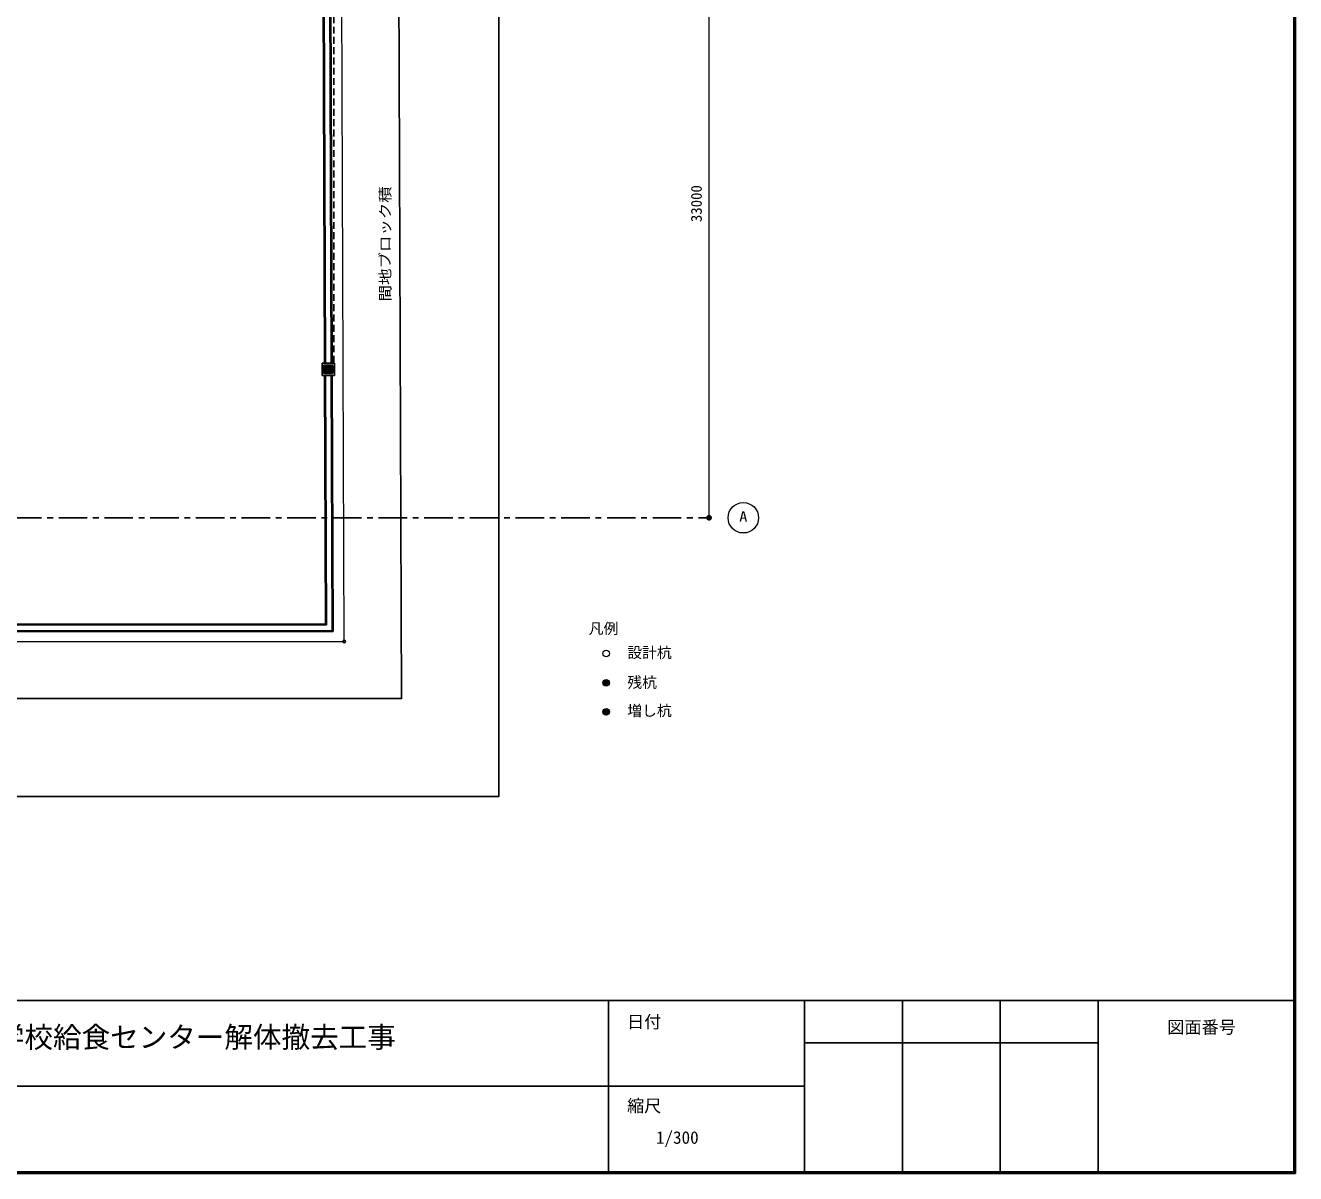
# Model space of a CAD drawing. Units: millimetres at full size, sheet at 1:300, with parts at other scales. Extents: x -70804 to 99911, y -70427 to 73681.
# Drawn here: x 33191 to 99911, y -70427 to -10127 of the extents above; entities that cross this region are included whole.
import ezdxf
from ezdxf.enums import TextEntityAlignment as Align

# ---------------------------------------------------------------- set-up
doc = ezdxf.new("R2010")
doc.units = ezdxf.units.MM
doc.header["$LTSCALE"] = 300
doc.linetypes.add('CHAIN1', pattern=[8, 5, -1, 1, -1])
doc.linetypes.add('DASHED1', pattern=[1.8, 1.2, -0.6])
for name, color, linetype, lineweight in [('0-5_姿線', 7, 'Continuous', 13), ('0-6_文字線', 5, 'Continuous', 13), ('0-8_建具線', 1, 'Continuous', 13), ('A-0_杭伏', 7, 'Continuous', 18)]:
    doc.layers.add(name, color=color, linetype=linetype, lineweight=lineweight)
for name, color, linetype in [('4-1_庇', 7, 'CHAIN1'), ('4-5_室別面積', 7, 'Continuous'), ('4-A_家具線', 3, 'DASHED1'), ('4-D_強調線', 4, 'Continuous'), ('E-0', 5, 'Continuous')]:
    doc.layers.add(name, color=color, linetype=linetype)
doc.styles.add('ＭＳ ゴシック', font='')
doc.styles.get('ＭＳ ゴシック').set_extended_font_data('MS Gothic')

# ---------------------------------------------------------------- blocks, each defined once
blk = doc.blocks.new('filled_dot')
at = {"color": 0, "linetype": 'Continuous', "lineweight": -2, "const_width": 1.25}
blk.add_lwpolyline([(-0.625, 0, 1), (0.625, 0, 1)], format="xyb", close=True, dxfattribs=at)

msp = doc.modelspace()

# ---------------------------------------------------------------- hatches: boundary and pattern name
at = {"layer": 'A-0_杭伏'}
msp.add_hatch(color=1, dxfattribs=at).paths.add_polyline_path([(63867.8, -44652.8, 1), (63517.8, -44652.8, 1)])

# ---------------------------------------------------------------- linework, layer by layer
at = {"layer": '0-5_姿線'}
for p, q in [((49942.6, -42484.1), (49715.9, 14432.3)), ((-37557.4, -42484.1), (49942.6, -42484.1))]:
    msp.add_line(p, q, dxfattribs=at)
for start, end in [(0, 180), (180, 0)]:
    msp.add_arc((49942.6, -42484.1), 75, start, end, dxfattribs=at)
at = {"layer": '0-6_文字線'}
msp.add_circle((70901.7, -35984.1), 800, dxfattribs=at)
at = {"layer": '0-8_建具線'}
msp.add_line((69101.7, -35984.1), (69101.7, -2984.1), dxfattribs=at)
at = {"layer": '4-1_庇'}
msp.add_line((-22658.5, -35984.1), (69101.7, -35984.1), dxfattribs=at)
at = {"layer": '4-5_室別面積'}
for p, q in [((58062.9, -50621.6), (58062.9, 4478.4)), ((48904.3, -27863.4), (48782.4, 2771.1)), ((49304.3, -27863.4), (49182.4, 2771.1)), ((48774.4, -28513.4), (48774.4, -27863.4)), ((48774.4, -27863.4), (49424.4, -27863.4)), ((49424.4, -27863.4), (49424.4, -28513.4)), ((49424.4, -28513.4), (48774.4, -28513.4)), ((48874.4, -28038.4), (49324.4, -28038.4)), ((48874.4, -28113.4), (49324.4, -28113.4)), ((48874.4, -28188.4), (49324.4, -28188.4)), ((48874.4, -28263.4), (49324.4, -28263.4)), ((48874.4, -28338.4), (49324.4, -28338.4)), ((48958.9, -41564.1), (48906.9, -28513.4)), ((49360.5, -41964.1), (49306.9, -28513.4)), ((49324.4, -28338.4), (49324.4, -28038.4)), ((28842.9, -41564.1), (48958.9, -41564.1)), ((28842.9, -41964.1), (49360.5, -41964.1)), ((-45537.5, -50621.6), (58062.9, -50621.6))]:
    msp.add_line(p, q, dxfattribs=at)
msp.add_lwpolyline([(-37233.5, -839.6), (-40233.5, -4268.4), (-40233.5, -45484.1), (52954.5, -45484.1), (52730.3, 10837.7)], dxfattribs=at)
msp.add_lwpolyline([(49324.4, -28413.4), (49324.4, -27963.4), (48874.4, -27963.4), (48874.4, -28413.4)], close=True, dxfattribs=at)
at = {"layer": '4-A_家具線'}
msp.add_line((49397.6, 9246.1), (49397.6, -28484.1), dxfattribs=at)
at = {"layer": '4-D_強調線'}
for p, q in [((48954.3, -27863.4), (48832.4, 2771.1)), ((49254.3, -27863.4), (49132.4, 2771.1)), ((49009.1, -41614.1), (48956.9, -28513.4)), ((49310.3, -41914.1), (49256.9, -28513.4)), ((28842.9, -41614.1), (49009.1, -41614.1)), ((28842.9, -41914.1), (49310.3, -41914.1))]:
    msp.add_line(p, q, dxfattribs=at)
at = {"layer": 'A-0_杭伏'}
for p, q in [((63527.5, -46186.8), (63714.2, -46000.1)), ((63541.2, -46243.8), (63771.1, -46013.9)), ((63543.9, -46099.6), (63627, -46016.6)), ((63568.2, -46287.5), (63814.8, -46040.9)), ((63605.7, -46320.8), (63848.1, -46078.3)), ((63654.1, -46343), (63870.4, -46126.8)), ((63719, -46348.9), (63876.2, -46191.6))]:
    msp.add_line(p, q, dxfattribs=at)
for centre in [(63692.8, -43115.4), (63692.8, -44652.8), (63702, -46174.7)]:
    msp.add_circle(centre, 175, dxfattribs=at)
at = {"layer": 'E-0'}
for p, q in [((99825.4, 49487.3), (99825.4, -70341.4)), ((99868.3, 49530.1), (99868.3, -70384.2)), ((99911.1, 49573), (99911.1, -70427)), ((-70146, -61341.4), (99825.4, -61341.4)), ((63825.4, -70314.4), (63825.4, -61341.4)), ((74111.1, -70314.4), (74111.1, -61341.4)), ((79254, -70314.4), (79254, -61341.4)), ((84396.8, -70314.4), (84396.8, -61341.4)), ((89539.7, -70314.4), (89539.7, -61341.4)), ((74111.1, -63552.9), (89547.6, -63552.9)), ((17539.7, -65837.6), (74111.1, -65837.6)), ((-70231.7, -70427), (99911.1, -70427)), ((-70188.9, -70384.2), (99868.3, -70384.2)), ((-70146, -70341.4), (99825.4, -70341.4))]:
    msp.add_line(p, q, dxfattribs=at)

# ---------------------------------------------------------------- block references
at = {"layer": '0-8_建具線', "xscale": 120, "yscale": 120, "rotation": 270}
msp.add_blockref('filled_dot', (69101.7, -35984.1), dxfattribs=at)

# ---------------------------------------------------------------- texts
at = {"layer": '0-6_文字線', "style": 'ＭＳ ゴシック', "width": 1.15}
msp.add_text('間地ブロック積', height=549.9, rotation=90, dxfattribs=at).set_placement((52528.3, -24617.7), align=Align.BOTTOM_LEFT)
msp.add_text('A', height=549.9, dxfattribs=at).set_placement((70686.1, -36359.1), align=Align.BOTTOM_LEFT)
at = {"layer": '0-8_建具線', "style": 'ＭＳ ゴシック'}
msp.add_text('33000', height=569.6, rotation=90, dxfattribs=at).set_placement((68890.2, -20455.4), align=Align.BOTTOM_LEFT)
at = {"layer": '0-8_建具線', "color": 7, "style": 'ＭＳ ゴシック'}
for s, p in [('設計杭', (64807.1, -43521.3)), ('残杭', (64807.1, -45085.8)), ('増し杭', (64807.1, -46571.7)), ('増し杭', (64807.1, -46571.7))]:
    msp.add_text(s, height=569.6, dxfattribs=at).set_placement(p, align=Align.BOTTOM_LEFT)
at = {"layer": 'A-0_杭伏', "style": 'ＭＳ ゴシック'}
msp.add_text('凡例', height=569.6, dxfattribs=at).set_placement((62780.7, -42258.9), align=Align.BOTTOM_LEFT)
at = {"layer": 'E-0', "color": 7, "style": 'ＭＳ ゴシック'}
for s, height, p in [('日付', 659.8, (64792.4, -62982.5)), ('高花学校給食センター解体撤去工事', 1100, (28640.1, -64140.3)), ('図面番号', 659.8, (93173.3, -63267.2)), ('縮尺', 659.8, (64792.4, -67395.3)), ('1/300', 659.8, (66311.4, -69060.4))]:
    msp.add_text(s, height=height, dxfattribs=at).set_placement(p, align=Align.BOTTOM_LEFT)

doc.saveas('drawing.dxf')
